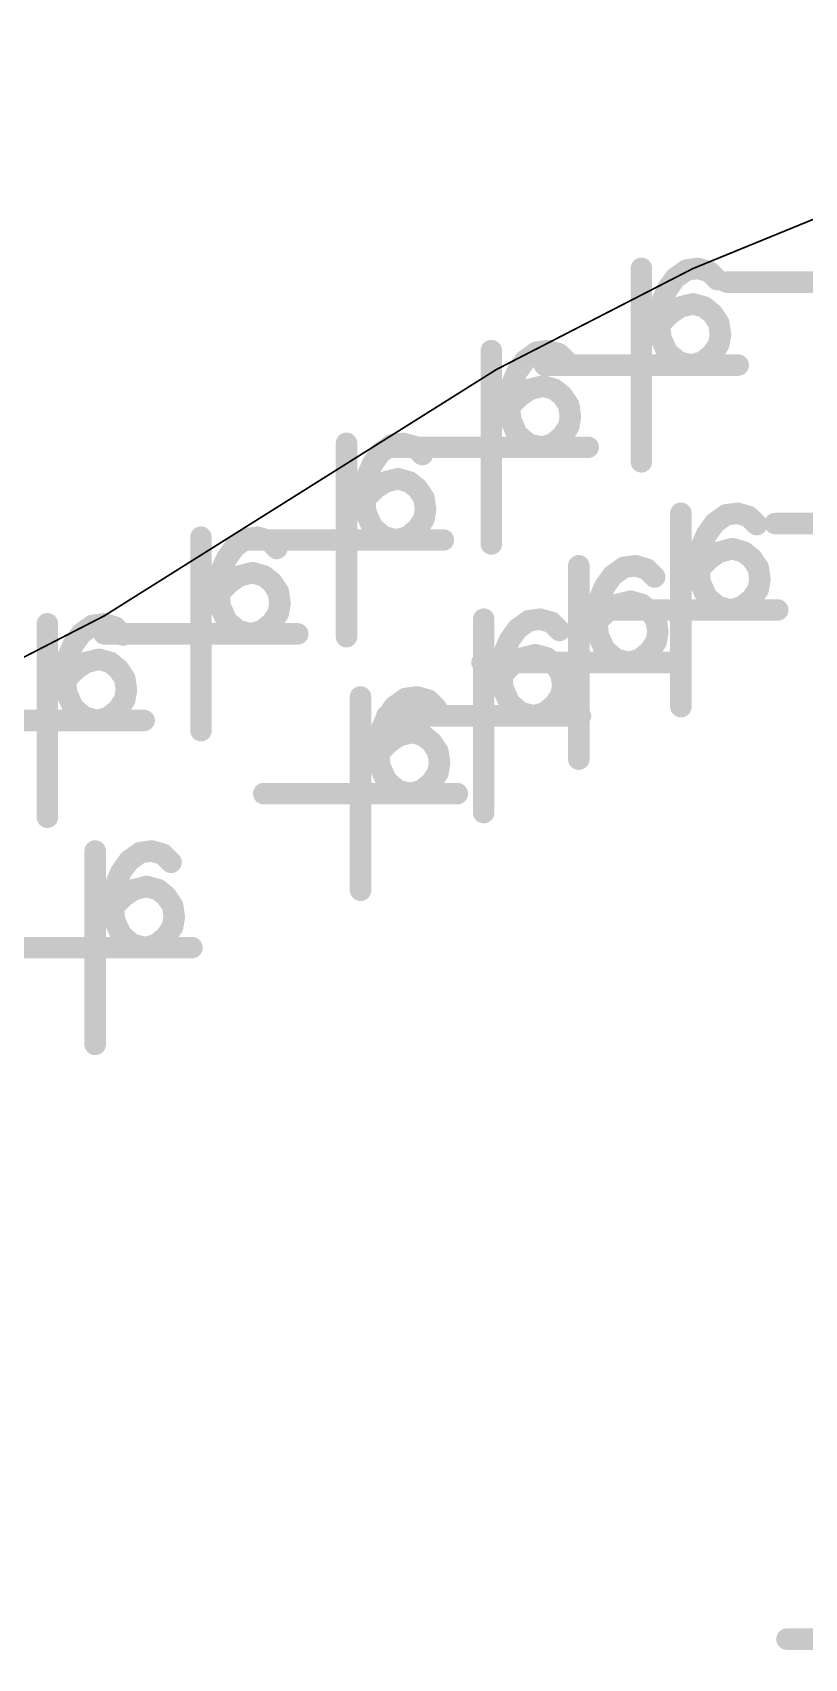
# Model space of a CAD drawing. Header units: millimetres. Extents: x 3885 to 4350, y -149 to 182.
# Drawn here: x 4150.74 to 4155.3, y 84.84 to 94.45 of the extents above; entities that cross this region are included whole.
import ezdxf

# ---------------------------------------------------------------- set-up
doc = ezdxf.new("R2010")
doc.units = ezdxf.units.MM
doc.header["$LTSCALE"] = 23.1
doc.layers.get('0').update_dxf_attribs({"linetype": 'CONTINUOUS'})

# ---------------------------------------------------------------- blocks, each defined once
blk = doc.blocks.new('PAD_R1')
at = {"const_width": 0.5}
blk.add_lwpolyline([(0.25, 0, 1), (-0.25, 0, 1)], format="xyb", close=True, dxfattribs=at)

msp = doc.modelspace()

# ---------------------------------------------------------------- linework, layer by layer
at = {"const_width": 0.0102}
msp.add_lwpolyline([(4113.2015, 75.7423), (4124.5457, 77.7428, -0.144705), (4125.6724, 77.615, 0.100411), (4137.4413, 75.2274), (4142.9411, 75.2274, 0.151026), (4159.9827, 80.4951, -0.151038), (4161.1113, 80.8439), (4185.826, 80.8439, 0.414215), (4186.826, 81.8439), (4186.826, 93.4438, 0.414215), (4185.826, 94.4438), (4160.9561, 94.4438, 0.152268), (4152.3749, 91.7687, -0.152268), (4142.9411, 88.8273), (4137.4413, 88.8273, -0.101585), (4130.9013, 90.17, 0.145893), (4122.3303, 91.1619), (4110.8398, 89.1357)], format="xyb", dxfattribs=at)
for points, const_width in [([(4154.3335, 93.0595), (4154.3335, 91.9165)], 0.127), ([(4154.5299, 93.0779), (4154.6038, 92.9746)], 0.0821), ([(4154.6246, 93.1177), (4154.6424, 92.9919)], 0.0672), ([(4154.7176, 93.111), (4154.6828, 92.9889)], 0.0695), ([(4154.458, 93.006), (4154.5614, 92.9322)], 0.0818), ([(4154.8024, 93.0615), (4154.7126, 92.9717)], 0.0675), ([(4155.9815, 92.978), (4154.8385, 92.978)], 0.127), ([(4154.4132, 92.9275), (4154.5299, 92.8773)], 0.0727), ([(4154.5848, 92.902), (4154.6156, 92.7788)], 0.0785), ([(4154.6891, 92.9015), (4154.6543, 92.7794)], 0.0695), ([(4154.3811, 92.792), (4154.5067, 92.7727)], 0.0754), ([(4154.3887, 92.8414), (4154.5143, 92.8221)], 0.0754), ([(4154.4267, 92.8043), (4154.5165, 92.7145)], 0.0945), ([(4154.4983, 92.8647), (4154.5688, 92.759)], 0.0687), ([(4154.7686, 92.8614), (4154.6892, 92.7623)], 0.0609), ([(4154.8245, 92.7994), (4154.7188, 92.729)], 0.0687), ([(4154.3798, 92.6911), (4154.5062, 92.704)], 0.0955), ([(4154.8584, 92.7113), (4154.7327, 92.6932)], 0.0675), ([(4153.4476, 92.5738), (4153.4476, 91.4308)], 0.127), ([(4153.644, 92.5922), (4153.7178, 92.4889)], 0.0821), ([(4153.7387, 92.632), (4153.7564, 92.5063)], 0.0672), ([(4153.8316, 92.6254), (4153.7968, 92.5033)], 0.0695), ([(4154.4088, 92.5814), (4154.5249, 92.6329)], 0.0939), ([(4154.8245, 92.5479), (4154.7188, 92.6183)], 0.0687), ([(4154.8582, 92.6297), (4154.7329, 92.6508)], 0.058), ([(4153.572, 92.5203), (4153.6754, 92.4465)], 0.0818), ([(4154.905, 92.488), (4153.762, 92.488)], 0.127), ([(4153.9164, 92.5758), (4153.8266, 92.486)], 0.0675), ([(4154.478, 92.4874), (4154.5606, 92.5839)], 0.0879), ([(4154.5754, 92.4359), (4154.6062, 92.5591)], 0.0785), ([(4154.6797, 92.4365), (4154.6447, 92.5586)], 0.0692), ([(4154.7646, 92.482), (4154.6835, 92.5796)], 0.0743), ([(4153.5273, 92.4418), (4153.644, 92.3917)], 0.0727), ([(4153.6989, 92.4164), (4153.7297, 92.2932)], 0.0785), ([(4153.8032, 92.4158), (4153.7684, 92.2937)], 0.0695), ([(4153.4952, 92.3063), (4153.6207, 92.287)], 0.0754), ([(4153.5028, 92.3557), (4153.6283, 92.3364)], 0.0754), ([(4153.5407, 92.3186), (4153.6305, 92.2288)], 0.0945), ([(4153.6124, 92.379), (4153.6828, 92.2734)], 0.0687), ([(4153.8827, 92.3757), (4153.8032, 92.2767)], 0.0609), ([(4153.9386, 92.3138), (4153.8329, 92.2434)], 0.0687), ([(4153.4939, 92.2055), (4153.6202, 92.2183)], 0.0955), ([(4153.9725, 92.2257), (4153.8468, 92.2075)], 0.0675), ([(4153.5229, 92.0957), (4153.639, 92.1472)], 0.0939), ([(4153.9386, 92.0622), (4153.8329, 92.1327)], 0.0687), ([(4153.9722, 92.144), (4153.847, 92.1652)], 0.058), ([(4152.5924, 92.026), (4152.5924, 90.883)], 0.127), ([(4152.7887, 92.0444), (4152.8626, 91.941)], 0.0821), ([(4154.0191, 92.0023), (4152.8761, 92.0023)], 0.127), ([(4152.8835, 92.0841), (4152.9012, 91.9584)], 0.0672), ([(4152.9764, 92.0775), (4152.9416, 91.9554)], 0.0695), ([(4153.0612, 92.0279), (4152.9714, 91.9381)], 0.0675), ([(4153.5921, 92.0017), (4153.6747, 92.0982)], 0.0879), ([(4153.6895, 91.9503), (4153.7203, 92.0735)], 0.0785), ([(4153.7937, 91.9508), (4153.7588, 92.0729)], 0.0692), ([(4153.8787, 91.9963), (4153.7975, 92.094)], 0.0743), ([(4152.7168, 91.9724), (4152.8202, 91.8987)], 0.0818), ([(4152.6721, 91.8939), (4152.7888, 91.8438)], 0.0727), ([(4152.7572, 91.8311), (4152.8276, 91.7255)], 0.0687), ([(4152.8437, 91.8685), (4152.8745, 91.7453)], 0.0785), ([(4152.948, 91.868), (4152.9131, 91.7458)], 0.0695), ([(4152.64, 91.7584), (4152.7655, 91.7391)], 0.0754), ([(4152.6476, 91.8078), (4152.7731, 91.7885)], 0.0754), ([(4152.6855, 91.7708), (4152.7753, 91.681)], 0.0945), ([(4153.0274, 91.8278), (4152.948, 91.7288)], 0.0609), ([(4153.0833, 91.7659), (4152.9777, 91.6955)], 0.0687), ([(4152.6387, 91.6576), (4152.765, 91.6704)], 0.0955), ([(4153.1172, 91.6778), (4152.9915, 91.6596)], 0.0675), ([(4154.5667, 91.6125), (4154.5667, 90.4695)], 0.127), ([(4154.7631, 91.6308), (4154.8369, 91.5275)], 0.0821), ([(4154.8578, 91.6706), (4154.8756, 91.5449)], 0.0672), ([(4154.9508, 91.664), (4154.9159, 91.5419)], 0.0695), ([(4152.6677, 91.5478), (4152.7838, 91.5993)], 0.0939), ([(4152.7369, 91.4538), (4152.8194, 91.5503)], 0.0879), ([(4153.0235, 91.4484), (4152.9423, 91.5461)], 0.0743), ([(4153.0833, 91.5144), (4152.9777, 91.5848)], 0.0687), ([(4153.117, 91.5962), (4152.9918, 91.6173)], 0.058), ([(4154.6912, 91.5589), (4154.7945, 91.4851)], 0.0818), ([(4155.0355, 91.6144), (4154.9457, 91.5246)], 0.0675), ([(4156.266, 91.5515), (4155.123, 91.5515)], 0.127), ([(4151.7328, 91.471), (4151.7328, 90.328)], 0.127), ([(4151.9292, 91.4894), (4152.003, 91.386)], 0.0821), ([(4153.1639, 91.4545), (4152.0209, 91.4545)], 0.127), ([(4152.0239, 91.5292), (4152.0417, 91.4034)], 0.0672), ([(4152.1169, 91.5225), (4152.0821, 91.4004)], 0.0695), ([(4152.2017, 91.473), (4152.1118, 91.3831)], 0.0675), ([(4152.8343, 91.4024), (4152.8651, 91.5256)], 0.0785), ([(4152.9385, 91.403), (4152.9036, 91.525)], 0.0692), ([(4154.6464, 91.4804), (4154.7631, 91.4303)], 0.0727), ([(4154.818, 91.455), (4154.8488, 91.3318)], 0.0785), ([(4154.9223, 91.4544), (4154.8875, 91.3323)], 0.0695), ([(4151.8573, 91.4174), (4151.9607, 91.3437)], 0.0818), ([(4154.2551, 91.3605), (4154.2728, 91.2347)], 0.0672), ([(4154.348, 91.3539), (4154.3132, 91.2317)], 0.0695), ([(4154.6143, 91.3449), (4154.7398, 91.3256)], 0.0754), ([(4154.6219, 91.3943), (4154.7474, 91.375)], 0.0754), ([(4154.6599, 91.3573), (4154.7496, 91.2675)], 0.0945), ([(4154.7315, 91.4176), (4154.8019, 91.312)], 0.0687), ([(4155.0018, 91.4143), (4154.9223, 91.3153)], 0.0609), ([(4155.0577, 91.3524), (4154.952, 91.282)], 0.0687), ([(4151.788, 91.2529), (4151.9136, 91.2336)], 0.0754), ([(4151.8125, 91.3389), (4151.9292, 91.2888)], 0.0727), ([(4151.8976, 91.2762), (4151.9681, 91.1705)], 0.0687), ([(4151.9841, 91.3135), (4152.0149, 91.1903)], 0.0785), ([(4152.0884, 91.313), (4152.0536, 91.1908)], 0.0695), ([(4152.1679, 91.2729), (4152.0884, 91.1738)], 0.0609), ([(4153.964, 91.3023), (4153.964, 90.1593)], 0.127), ([(4154.0884, 91.2488), (4154.1918, 91.175)], 0.0818), ([(4154.1603, 91.3207), (4154.2342, 91.2174)], 0.0821), ([(4154.4328, 91.3043), (4154.343, 91.2145)], 0.0675), ([(4154.613, 91.2441), (4154.7393, 91.2569)], 0.0955), ([(4155.0916, 91.2643), (4154.9659, 91.2461)], 0.0675), ([(4151.7804, 91.2034), (4151.906, 91.1841)], 0.0754), ([(4151.826, 91.2158), (4151.9158, 91.126)], 0.0945), ([(4152.2238, 91.2109), (4152.1181, 91.1405)], 0.0687), ([(4154.0437, 91.1703), (4154.1604, 91.1201)], 0.0727), ([(4154.642, 91.1343), (4154.7581, 91.1858)], 0.0939), ([(4155.0577, 91.1009), (4154.952, 91.1713)], 0.0687), ([(4155.0913, 91.1827), (4154.9661, 91.2038)], 0.058), ([(4151.7791, 91.1026), (4151.9055, 91.1154)], 0.0955), ([(4151.8081, 90.9928), (4151.9242, 91.0444)], 0.0939), ([(4152.2577, 91.1228), (4152.132, 91.1046)], 0.0675), ([(4152.2575, 91.0412), (4152.1322, 91.0623)], 0.058), ([(4155.1382, 91.041), (4153.9952, 91.041)], 0.127), ([(4154.0192, 91.0842), (4154.1447, 91.0649)], 0.0754), ([(4154.0571, 91.0471), (4154.1469, 90.9573)], 0.0945), ([(4154.1288, 91.1075), (4154.1992, 91.0018)], 0.0687), ([(4154.2153, 91.1448), (4154.2461, 91.0216)], 0.0785), ([(4154.3196, 91.1443), (4154.2847, 91.0222)], 0.0695), ([(4154.399, 91.1042), (4154.3196, 91.0051)], 0.0609), ([(4154.7112, 91.0403), (4154.7938, 91.1368)], 0.0879), ([(4154.8086, 90.9889), (4154.8394, 91.1121)], 0.0785), ([(4154.9129, 90.9894), (4154.8779, 91.1115)], 0.0692), ([(4154.9978, 91.0349), (4154.9166, 91.1326)], 0.0743), ([(4150.826, 90.9592), (4150.826, 89.8162)], 0.127), ([(4151.0224, 90.9776), (4151.0963, 90.8742)], 0.0821), ([(4151.1171, 91.0173), (4151.1349, 90.8916)], 0.0672), ([(4151.2101, 91.0107), (4151.1753, 90.8886)], 0.0695), ([(4151.2949, 90.9611), (4151.2051, 90.8713)], 0.0675), ([(4151.8773, 90.8989), (4151.9599, 90.9953)], 0.0879), ([(4151.9747, 90.8474), (4152.0055, 90.9706)], 0.0785), ([(4152.079, 90.848), (4152.044, 90.97)], 0.0692), ([(4152.1639, 90.8934), (4152.0828, 90.9911)], 0.0743), ([(4152.2238, 90.9594), (4152.1181, 91.0298)], 0.0687), ([(4153.4024, 90.9866), (4153.4024, 89.8436)], 0.127), ([(4153.5987, 91.005), (4153.6726, 90.9017)], 0.0821), ([(4153.6935, 91.0448), (4153.7112, 90.919)], 0.0672), ([(4153.7864, 91.0381), (4153.7516, 90.916)], 0.0695), ([(4153.8712, 90.9886), (4153.7814, 90.8988)], 0.0675), ([(4154.0116, 91.0348), (4154.1371, 91.0155)], 0.0754), ([(4154.4549, 91.0423), (4154.3493, 90.9718)], 0.0687), ([(4150.9505, 90.9056), (4151.0539, 90.8319)], 0.0818), ([(4152.3043, 90.8995), (4151.1613, 90.8995)], 0.127), ([(4153.5268, 90.9331), (4153.6302, 90.8593)], 0.0818), ([(4154.0103, 90.934), (4154.1366, 90.9468)], 0.0955), ([(4154.0393, 90.8242), (4154.1554, 90.8757)], 0.0939), ([(4154.4888, 90.9542), (4154.3631, 90.936)], 0.0675), ([(4154.4886, 90.8725), (4154.3634, 90.8937)], 0.058), ([(4150.9057, 90.8271), (4151.0224, 90.777)], 0.0727), ([(4151.0773, 90.8017), (4151.1081, 90.6785)], 0.0785), ([(4151.1817, 90.8012), (4151.1468, 90.679)], 0.0695), ([(4153.4576, 90.7685), (4153.5831, 90.7492)], 0.0754), ([(4153.4821, 90.8546), (4153.5988, 90.8044)], 0.0727), ([(4153.5672, 90.7918), (4153.6376, 90.6861)], 0.0687), ([(4153.6537, 90.8291), (4153.6845, 90.7059)], 0.0785), ([(4153.758, 90.8286), (4153.7232, 90.7065)], 0.0695), ([(4153.8374, 90.7885), (4153.758, 90.6894)], 0.0609), ([(4154.1085, 90.7302), (4154.191, 90.8267)], 0.0879), ([(4154.2059, 90.6788), (4154.2367, 90.8019)], 0.0785), ([(4154.3101, 90.6793), (4154.2752, 90.8014)], 0.0692), ([(4154.3951, 90.7248), (4154.3139, 90.8225)], 0.0743), ([(4154.4549, 90.7907), (4154.3493, 90.8612)], 0.0687), ([(4150.8736, 90.6916), (4150.9992, 90.6723)], 0.0754), ([(4150.8812, 90.741), (4151.0068, 90.7217)], 0.0754), ([(4150.9192, 90.704), (4151.009, 90.6142)], 0.0945), ([(4150.9909, 90.7643), (4151.0613, 90.6587)], 0.0687), ([(4151.2611, 90.761), (4151.1817, 90.662)], 0.0609), ([(4151.317, 90.6991), (4151.2114, 90.6287)], 0.0687), ([(4154.5355, 90.7308), (4153.3925, 90.7308)], 0.127), ([(4153.45, 90.7191), (4153.5755, 90.6998)], 0.0754), ([(4153.4955, 90.7314), (4153.5853, 90.6416)], 0.0945), ([(4153.8934, 90.7265), (4153.7877, 90.6561)], 0.0687), ([(4150.8723, 90.5908), (4150.9987, 90.6036)], 0.0955), ([(4151.3509, 90.611), (4151.2252, 90.5928)], 0.0675), ([(4152.9663, 90.5853), (4152.984, 90.4595)], 0.0672), ([(4153.0592, 90.5787), (4153.0244, 90.4565)], 0.0695), ([(4153.4487, 90.6182), (4153.575, 90.6311)], 0.0955), ([(4153.9272, 90.6384), (4153.8015, 90.6203)], 0.0675), ([(4150.9014, 90.481), (4151.0174, 90.5325)], 0.0939), ([(4150.9706, 90.387), (4151.0531, 90.4835)], 0.0879), ([(4151.2572, 90.3816), (4151.176, 90.4793)], 0.0743), ([(4151.317, 90.4476), (4151.2114, 90.518)], 0.0687), ([(4151.3507, 90.5294), (4151.2255, 90.5505)], 0.058), ([(4152.6752, 90.5271), (4152.6752, 89.3841)], 0.127), ([(4152.7996, 90.4736), (4152.903, 90.3998)], 0.0818), ([(4152.8715, 90.5455), (4152.9454, 90.4422)], 0.0821), ([(4153.144, 90.5291), (4153.0542, 90.4393)], 0.0675), ([(4153.4777, 90.5085), (4153.5938, 90.56)], 0.0939), ([(4153.5469, 90.4145), (4153.6295, 90.511)], 0.0879), ([(4153.6443, 90.363), (4153.6751, 90.4862)], 0.0785), ([(4153.7485, 90.3636), (4153.7136, 90.4857)], 0.0692), ([(4153.8335, 90.4091), (4153.7523, 90.5067)], 0.0743), ([(4153.8934, 90.475), (4153.7877, 90.5454)], 0.0687), ([(4153.927, 90.5568), (4153.8018, 90.5779)], 0.058), ([(4151.3975, 90.3877), (4150.2545, 90.3877)], 0.127), ([(4151.068, 90.3356), (4151.0987, 90.4588)], 0.0785), ([(4151.1722, 90.3362), (4151.1372, 90.4582)], 0.0692), ([(4152.7549, 90.3951), (4152.8716, 90.3449)], 0.0727), ([(4153.9739, 90.4151), (4152.8309, 90.4151)], 0.127), ([(4152.7304, 90.309), (4152.8559, 90.2897)], 0.0754), ([(4152.84, 90.3323), (4152.9104, 90.2266)], 0.0687), ([(4152.9265, 90.3696), (4152.9573, 90.2464)], 0.0785), ([(4153.0308, 90.3691), (4152.9959, 90.247)], 0.0695), ([(4153.1102, 90.329), (4153.0308, 90.2299)], 0.0609), ([(4152.7228, 90.2596), (4152.8483, 90.2403)], 0.0754), ([(4152.7683, 90.2719), (4152.8581, 90.1821)], 0.0945), ([(4153.1661, 90.2671), (4153.0605, 90.1966)], 0.0687), ([(4152.7215, 90.1587), (4152.8478, 90.1716)], 0.0955), ([(4152.7505, 90.049), (4152.8666, 90.1005)], 0.0939), ([(4153.2, 90.1789), (4153.0743, 90.1608)], 0.0675), ([(4153.1998, 90.0973), (4153.0746, 90.1185)], 0.058), ([(4152.8197, 89.955), (4152.9022, 90.0515)], 0.0879), ([(4152.9171, 89.9035), (4152.9479, 90.0267)], 0.0785), ([(4153.0213, 89.9041), (4152.9864, 90.0262)], 0.0692), ([(4153.1063, 89.9496), (4153.0251, 90.0473)], 0.0743), ([(4153.1661, 90.0155), (4153.0605, 90.086)], 0.0687), ([(4153.2467, 89.9556), (4152.1037, 89.9556)], 0.127), ([(4151.1085, 89.6168), (4151.1085, 88.4738)], 0.127), ([(4151.3049, 89.6352), (4151.3787, 89.5318)], 0.0821), ([(4151.3996, 89.675), (4151.4173, 89.5492)], 0.0672), ([(4151.4926, 89.6683), (4151.4577, 89.5462)], 0.0695), ([(4151.5773, 89.6188), (4151.4875, 89.5289)], 0.0675), ([(4151.233, 89.5632), (4151.3363, 89.4895)], 0.0818), ([(4151.1882, 89.4847), (4151.3049, 89.4346)], 0.0727), ([(4151.3598, 89.4593), (4151.3906, 89.3361)], 0.0785), ([(4151.4641, 89.4588), (4151.4293, 89.3366)], 0.0695), ([(4151.1561, 89.3492), (4151.2816, 89.3299)], 0.0754), ([(4151.1637, 89.3987), (4151.2892, 89.3794)], 0.0754), ([(4151.2016, 89.3616), (4151.2914, 89.2718)], 0.0945), ([(4151.2733, 89.422), (4151.3437, 89.3163)], 0.0687), ([(4151.5436, 89.4187), (4151.4641, 89.3196)], 0.0609), ([(4151.5995, 89.3567), (4151.4938, 89.2863)], 0.0687), ([(4151.1548, 89.2484), (4151.2811, 89.2612)], 0.0955), ([(4151.6334, 89.2686), (4151.5077, 89.2504)], 0.0675), ([(4151.1838, 89.1386), (4151.2999, 89.1902)], 0.0939), ([(4151.253, 89.0447), (4151.3356, 89.1411)], 0.0879), ([(4151.5396, 89.0392), (4151.4584, 89.1369)], 0.0743), ([(4151.5995, 89.1052), (4151.4938, 89.1756)], 0.0687), ([(4151.6331, 89.187), (4151.5079, 89.2081)], 0.058), ([(4151.68, 89.0453), (4150.537, 89.0453)], 0.127), ([(4151.3504, 88.9932), (4151.3812, 89.1164)], 0.0785), ([(4151.4546, 88.9938), (4151.4197, 89.1158)], 0.0692), ([(4156.3361, 84.9592), (4155.1931, 84.9592)], 0.127)]:
    msp.add_lwpolyline(points, dxfattribs=dict(const_width=const_width))

# ---------------------------------------------------------------- block references
at = {"xscale": 0.127, "yscale": 0.127}
for p in [(4154.3335, 93.0595), (4154.6002, 93.0501), (4154.6668, 93.0595), (4154.5334, 93.0023), (4154.7336, 93.0404), (4154.7813, 92.9927), (4154.8385, 92.978), (4154.4572, 92.869), (4154.4859, 92.9358), (4154.505, 92.7928), (4154.5621, 92.8309), (4154.6383, 92.8499), (4154.7051, 92.8309), (4154.7526, 92.7928), (4154.4382, 92.745), (4154.4382, 92.726), (4154.7907, 92.7356), (4154.8004, 92.6688), (4153.4476, 92.5738), (4153.7808, 92.5738), (4154.4478, 92.65), (4154.7907, 92.6117), (4153.6475, 92.5167), (4153.7143, 92.5645), (4153.762, 92.488), (4153.8476, 92.5548), (4153.8954, 92.507), (4154.4859, 92.5642), (4154.5527, 92.507), (4154.6289, 92.488), (4154.6955, 92.507), (4154.7526, 92.5545), (4154.905, 92.488), (4153.5713, 92.3833), (4153.6, 92.4502), (4153.619, 92.3071), (4153.6762, 92.3452), (4153.7524, 92.3643), (4153.8192, 92.3452), (4153.8667, 92.3071), (4153.5522, 92.2594), (4153.5522, 92.2403), (4153.9048, 92.25), (4153.9144, 92.1832), (4153.5619, 92.1644), (4153.9048, 92.126), (4152.5924, 92.026), (4152.8591, 92.0166), (4152.8761, 92.0023), (4152.9256, 92.026), (4152.9924, 92.0069), (4153.6, 92.0785), (4153.6668, 92.0214), (4153.743, 92.0023), (4153.8095, 92.0214), (4153.8667, 92.0689), (4154.0191, 92.0023), (4152.7448, 91.9023), (4152.7923, 91.9688), (4153.0402, 91.9592), (4154.3335, 91.9165), (4152.7161, 91.8355), (4152.821, 91.7974), (4152.8972, 91.8164), (4152.964, 91.7974), (4152.697, 91.7115), (4152.7638, 91.7593), (4153.0115, 91.7593), (4153.0496, 91.7021), (4152.697, 91.6925), (4152.7067, 91.6165), (4153.0592, 91.6353), (4154.5667, 91.6125), (4154.9, 91.6125), (4152.7448, 91.5307), (4153.0115, 91.521), (4153.0496, 91.5782), (4154.7666, 91.5553), (4154.8334, 91.6031), (4154.9668, 91.5934), (4155.0145, 91.5457), (4155.123, 91.5515), (4151.7328, 91.471), (4151.9327, 91.4138), (4151.9995, 91.4616), (4152.0209, 91.4545), (4152.0661, 91.471), (4152.1329, 91.4519), (4152.8116, 91.4735), (4152.8878, 91.4545), (4152.9543, 91.4735), (4153.1639, 91.4545), (4153.4476, 91.4308), (4154.6904, 91.422), (4154.7191, 91.4888), (4151.8852, 91.3473), (4152.1806, 91.4042), (4154.7382, 91.3458), (4154.7953, 91.3839), (4154.8715, 91.4029), (4154.9383, 91.3839), (4154.9858, 91.3458), (4151.8565, 91.2805), (4151.9614, 91.2424), (4152.0376, 91.2614), (4152.1044, 91.2424), (4153.964, 91.3023), (4154.1639, 91.2452), (4154.2307, 91.2929), (4154.2972, 91.3023), (4154.364, 91.2833), (4154.4118, 91.2355), (4154.6714, 91.298), (4154.6714, 91.279), (4155.0239, 91.2886), (4155.0336, 91.2218), (4151.8375, 91.1565), (4151.8375, 91.1375), (4151.9043, 91.2043), (4152.1519, 91.2043), (4152.19, 91.1471), (4154.1164, 91.1786), (4154.681, 91.203), (4155.0239, 91.1647), (4151.8471, 91.0615), (4152.1997, 91.0803), (4153.9952, 91.041), (4154.0877, 91.1118), (4154.1354, 91.0356), (4154.1926, 91.0737), (4154.2688, 91.0928), (4154.3356, 91.0737), (4154.3831, 91.0356), (4154.7191, 91.1172), (4154.7859, 91.06), (4154.8621, 91.041), (4154.9287, 91.06), (4154.9858, 91.1075), (4155.1382, 91.041), (4150.826, 90.9592), (4151.0927, 90.9498), (4151.1593, 90.9592), (4151.2261, 90.9401), (4151.8852, 90.9757), (4152.1519, 90.966), (4152.19, 91.0232), (4153.4024, 90.9866), (4153.6691, 90.9772), (4153.7356, 90.9866), (4153.8024, 90.9676), (4154.0686, 90.9879), (4154.0686, 90.9688), (4154.4212, 90.9785), (4150.9784, 90.8355), (4151.0259, 90.902), (4151.1613, 90.8995), (4151.2739, 90.8924), (4151.952, 90.9185), (4152.0282, 90.8995), (4152.0948, 90.9185), (4152.3043, 90.8995), (4152.5924, 90.883), (4153.5548, 90.8629), (4153.6023, 90.9295), (4153.8502, 90.9198), (4154.0783, 90.8929), (4154.4212, 90.8545), (4154.4308, 90.9117), (4150.9497, 90.7687), (4151.1308, 90.7496), (4153.5261, 90.7961), (4153.631, 90.758), (4153.7072, 90.7771), (4153.774, 90.758), (4154.1164, 90.807), (4154.1832, 90.7499), (4154.3259, 90.7499), (4154.3831, 90.7974), (4150.9307, 90.6447), (4150.9975, 90.6925), (4151.0546, 90.7306), (4151.1977, 90.7306), (4151.2451, 90.6925), (4153.3925, 90.7308), (4153.507, 90.6721), (4153.507, 90.6531), (4153.5738, 90.7199), (4153.8215, 90.7199), (4153.8596, 90.6628), (4154.2594, 90.7308), (4154.5355, 90.7308), (4150.9307, 90.6257), (4150.9403, 90.5497), (4151.2832, 90.6353), (4151.2929, 90.5685), (4153.5167, 90.5772), (4153.8692, 90.5959), (4150.9784, 90.4639), (4151.2451, 90.4542), (4151.2832, 90.5114), (4152.6752, 90.5271), (4152.8751, 90.47), (4152.9419, 90.5177), (4153.0084, 90.5271), (4153.0752, 90.5081), (4153.123, 90.4603), (4153.5548, 90.4913), (4153.8215, 90.4816), (4153.8596, 90.5388), (4154.5667, 90.4695), (4151.0453, 90.4067), (4151.1215, 90.3877), (4151.188, 90.4067), (4151.3975, 90.3877), (4152.8276, 90.4034), (4152.8309, 90.4151), (4153.6216, 90.4342), (4153.6978, 90.4151), (4153.7643, 90.4342), (4153.9739, 90.4151), (4151.7328, 90.328), (4152.7989, 90.3366), (4152.8466, 90.2604), (4152.9038, 90.2985), (4152.98, 90.3176), (4153.0468, 90.2985), (4153.0943, 90.2604), (4152.7798, 90.2127), (4152.7798, 90.1936), (4153.1324, 90.2033), (4152.7895, 90.1177), (4153.1324, 90.0793), (4153.142, 90.1365), (4153.964, 90.1593), (4152.8276, 90.0318), (4152.8944, 89.9747), (4153.0371, 89.9747), (4153.0943, 90.0222), (4152.1037, 89.9556), (4152.9706, 89.9556), (4153.2467, 89.9556), (4150.826, 89.8162), (4153.4024, 89.8436), (4151.1085, 89.6168), (4151.3752, 89.6074), (4151.4417, 89.6168), (4151.5085, 89.5977), (4151.2609, 89.4931), (4151.3084, 89.5596), (4151.5563, 89.55), (4151.2322, 89.4263), (4151.4133, 89.4072), (4151.2131, 89.3023), (4151.2799, 89.3501), (4151.3371, 89.3882), (4151.4801, 89.3882), (4151.5276, 89.3501), (4152.6752, 89.3841), (4151.2131, 89.2833), (4151.2228, 89.2073), (4151.5657, 89.2929), (4151.5753, 89.2261), (4151.2609, 89.1215), (4151.5276, 89.1118), (4151.5657, 89.169), (4151.3277, 89.0643), (4151.4039, 89.0453), (4151.4704, 89.0643), (4151.68, 89.0453), (4151.1085, 88.4738), (4155.1931, 84.9592)]:
    msp.add_blockref('PAD_R1', p, dxfattribs=at)

doc.saveas('drawing.dxf')
